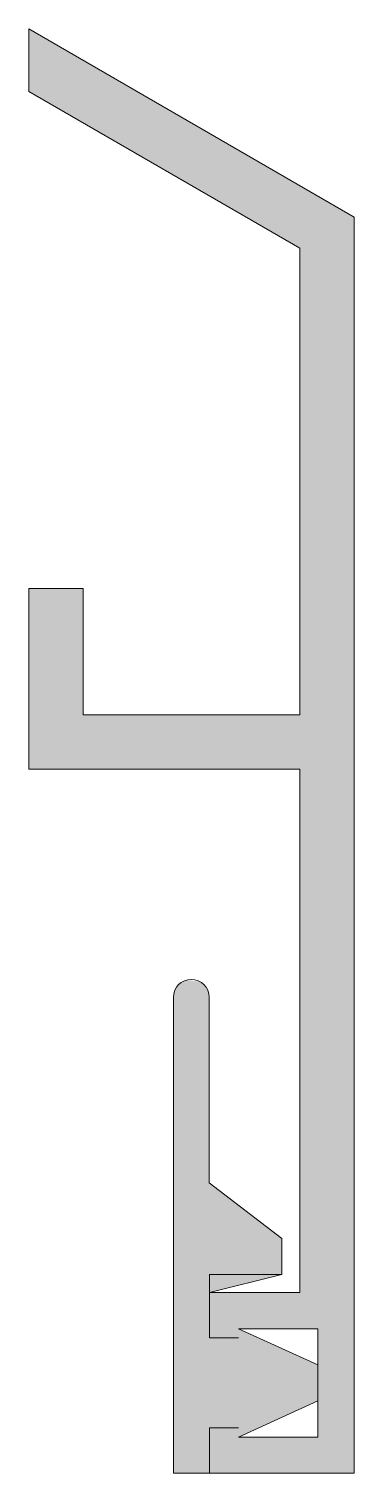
# Model space of a CAD drawing. Header units: metres. Extents: x 0 to 9, y -19.5 to 20.5.
import ezdxf

# ---------------------------------------------------------------- set-up
doc = ezdxf.new("R2010")
doc.units = ezdxf.units.M
doc.layers.add('A-DETL-GENF', color=92, linetype='Continuous', lineweight=18)

# ---------------------------------------------------------------- blocks, each defined once
blk = doc.blocks.new('31 deur tochtprofiel - Type 1-284935-00_0 Basismaterialen')
at = {"layer": 'A-DETL-GENF'}
h = blk.add_hatch(color=256, dxfattribs=at)
h.paths.add_polyline_path([(9, -19.5), (9, 15.288), (0, 20.5), (0, 18.767), (7.5, 14.424), (7.5, 1.5), (1.5, 1.5), (1.5, 5), (0, 5), (0, 0), (7.5, 0), (7.5, -14.5), (5, -14.5), (7, -14), (7, -13), (4.992, -11.458), (4.975, -6.193), (4.846, -5.97), (4.743, -5.891), (4.367, -5.842), (4.144, -5.97), (4.016, -6.193), (3.999, -6.321), (3.999, -19.5), (5, -19.5)])
h.paths.add_polyline_path([(8, -18.5), (5.8, -18.5), (8, -17.5)])
h.paths.add_polyline_path([(8, -16.5), (5.8, -15.5), (8, -15.5)])
for p, q in [((9, 15.288), (0, 20.5)), ((0, 20.5), (0, 18.767)), ((9, 15.288), (0, 20.5)), ((0, 20.5), (0, 18.767)), ((0, 18.767), (7.5, 14.424)), ((0, 18.767), (7.5, 14.424)), ((9, -19.5), (9, 15.288)), ((9, -19.5), (9, 15.288)), ((7.5, 14.424), (7.5, 1.5)), ((7.5, 14.424), (7.5, 1.5)), ((1.5, 5), (0, 5)), ((0, 5), (0, 0)), ((1.5, 5), (0, 5)), ((0, 5), (0, 0)), ((1.5, 1.5), (1.5, 5)), ((1.5, 1.5), (1.5, 5)), ((7.5, 1.5), (1.5, 1.5)), ((7.5, 1.5), (1.5, 1.5)), ((0, 0), (7.5, 0)), ((0, 0), (7.5, 0)), ((7.5, 0), (7.5, -14.5)), ((7.5, 0), (7.5, -14.5)), ((3.999, -6.321), (3.999, -19.5)), ((3.999, -6.321), (3.999, -19.5)), ((4.992, -11.458), (4.992, -6.321)), ((4.992, -11.458), (4.992, -6.321)), ((7, -13), (4.992, -11.458)), ((7, -13), (4.992, -11.458)), ((7, -14), (7, -13)), ((7, -14), (7, -13)), ((5, -14.5), (7, -14)), ((5, -14), (7, -14)), ((5, -15.75), (5, -14)), ((7.5, -14.5), (5, -14.5)), ((7.5, -14.5), (5, -14.5)), ((5, -14.5), (5, -15.5)), ((5.8, -15.5), (8, -15.5)), ((8, -16.5), (5.8, -15.5)), ((5.8, -15.5), (8, -15.5)), ((8, -16.5), (5.8, -15.5)), ((8, -15.5), (8, -16.5)), ((8, -15.5), (8, -18.5)), ((5.8, -15.75), (5, -15.75)), ((5.8, -18.5), (8, -17.5)), ((5.8, -18.5), (8, -17.5)), ((8, -17.5), (8, -18.5)), ((5, -18.25), (5, -19.5)), ((5, -18.25), (5.8, -18.25)), ((8, -18.5), (5.8, -18.5)), ((8, -18.5), (5.8, -18.5)), ((3.999, -19.5), (5, -19.5)), ((3.999, -19.5), (5, -19.5)), ((5, -19.5), (9, -19.5)), ((5, -19.5), (9, -19.5))]:
    blk.add_line(p, q, dxfattribs=at)
for start in [360, 0]:
    blk.add_arc((4.495, -6.321), 0.496, start, 180, dxfattribs=at)

msp = doc.modelspace()

# ---------------------------------------------------------------- block references
msp.add_blockref('31 deur tochtprofiel - Type 1-284935-00_0 Basismaterialen', (0, 0))

doc.saveas('drawing.dxf')
